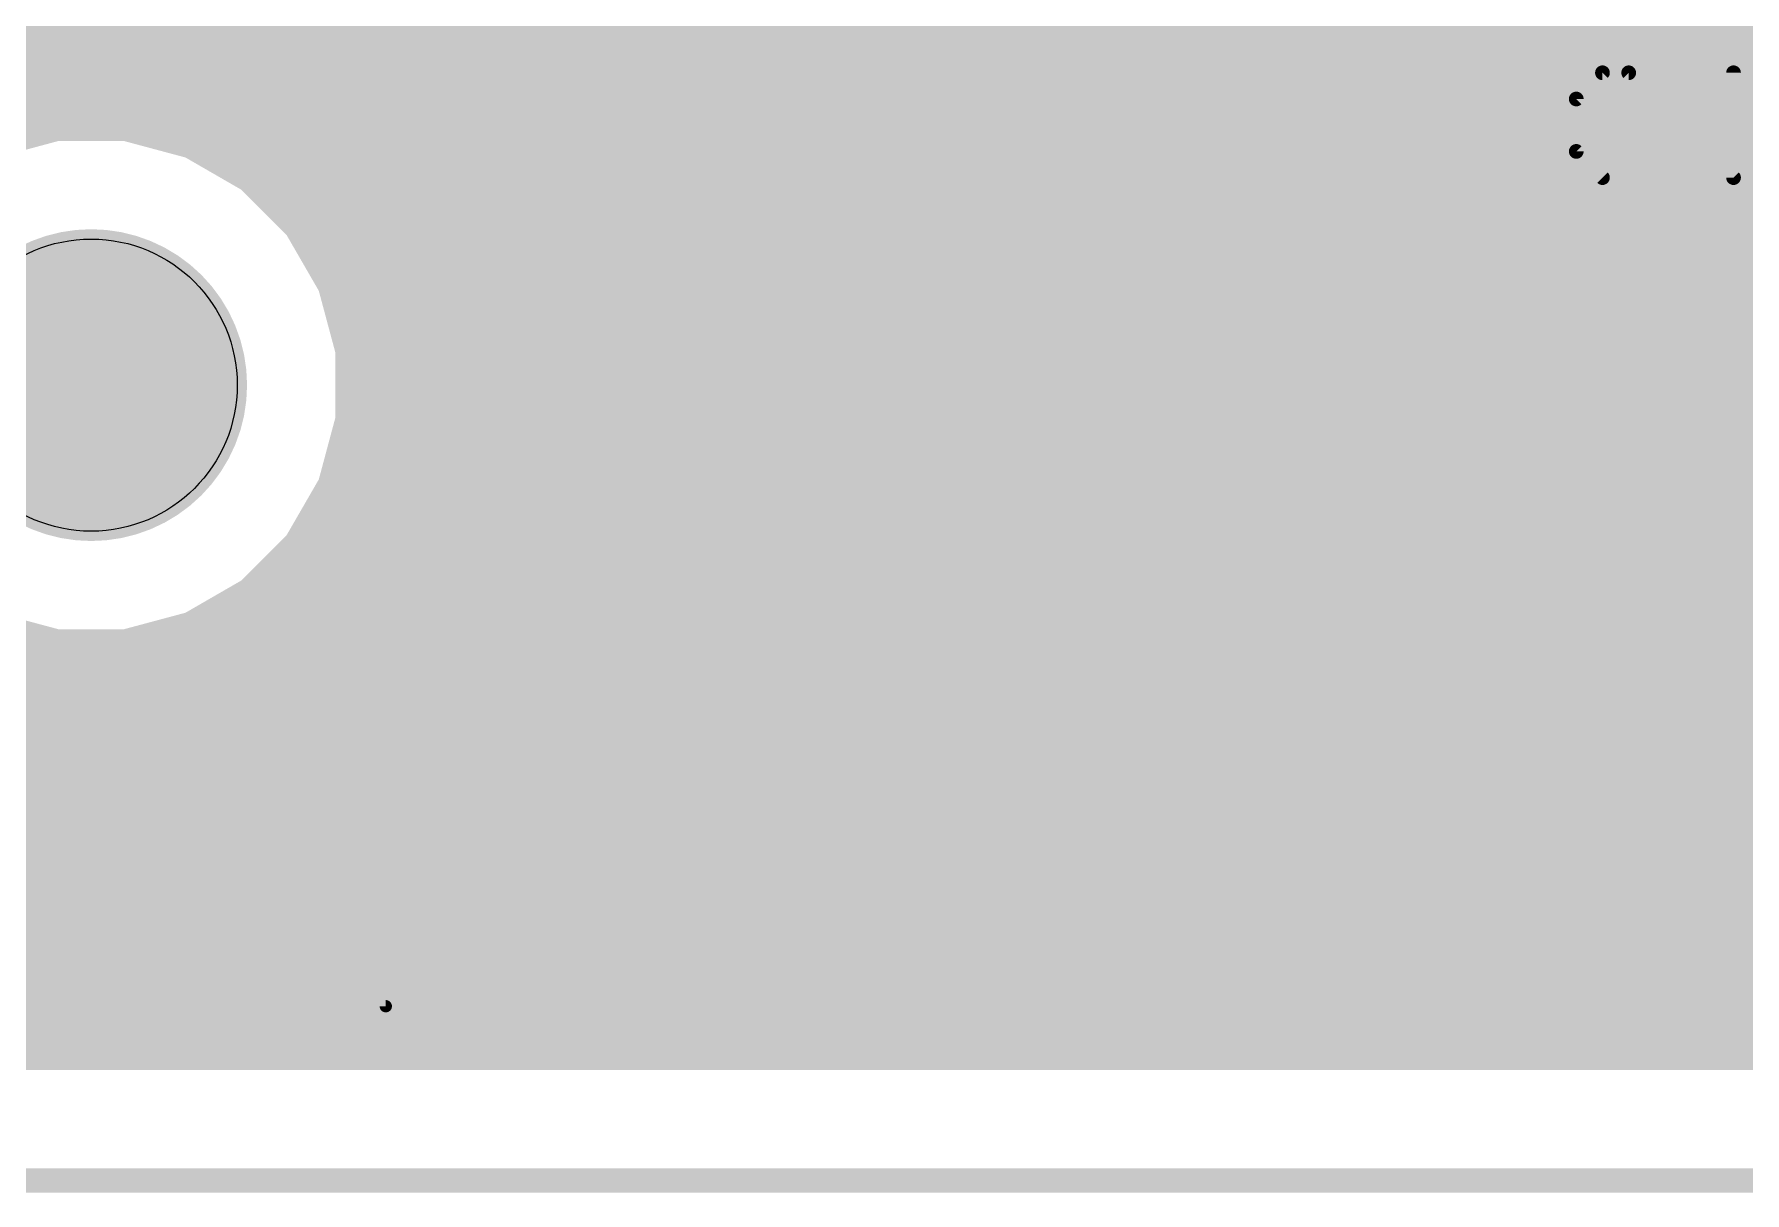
# Model space of a CAD drawing. Extents: x 0 to 10.8, y 0 to 6.1.
# Drawn here: x 8.138 to 8.835, y -0.013 to 0.459 of the extents above; entities that cross this region are included whole.
import ezdxf

# ---------------------------------------------------------------- set-up
doc = ezdxf.new("R2010")
doc.units = 0
for name, color, linetype in [('1', 22, 'CONTINUOUS'), ('116', 253, 'CONTINUOUS'), ('16', 175, 'CONTINUOUS'), ('20', 7, 'CONTINUOUS'), ('21', 253, 'CONTINUOUS'), ('25', 253, 'CONTINUOUS'), ('29', 253, 'CONTINUOUS'), ('30', 253, 'CONTINUOUS')]:
    doc.layers.add(name, color=color, linetype=linetype)

msp = doc.modelspace()

# ---------------------------------------------------------------- linework, layer by layer
at = {"layer": '1', "const_width": 0.016}
for points in [[(3.551571, 0.464), (9.165854, 0.464)], [(3.571665, 0.448), (9.165854, 0.448)], [(3.582906, 0.432), (8.979366, 0.432)], [(8.14687, 0.423606), (8.119531, 0.41628)], [(8.175181, 0.423606), (8.14687, 0.423606)], [(8.20252, 0.41628), (8.175181, 0.423606)], [(8.227031, 0.40213), (8.20252, 0.41628)], [(8.203004, 0.416), (8.94322, 0.416)], [(8.247047, 0.382114), (8.227031, 0.40213)], [(8.229161, 0.4), (8.925484, 0.4)], [(8.245161, 0.384), (8.913551, 0.384)], [(8.261197, 0.357602), (8.247047, 0.382114)], [(8.255197, 0.368), (8.904657, 0.368)], [(8.268524, 0.330264), (8.261197, 0.357602)], [(8.262701, 0.352), (8.90037, 0.352)], [(8.266988, 0.336), (8.897626, 0.336)], [(8.268524, 0.301953), (8.268524, 0.330264)], [(8.268524, 0.32), (8.897626, 0.32)], [(8.261197, 0.274614), (8.268524, 0.301953)], [(8.268524, 0.304), (8.900157, 0.304)], [(8.264783, 0.288), (8.904445, 0.288)], [(8.247047, 0.250102), (8.261197, 0.274614)], [(8.259685, 0.272), (8.913102, 0.272)], [(8.227031, 0.230087), (8.247047, 0.250102)], [(8.250449, 0.256), (8.924709, 0.256)], [(8.236945, 0.24), (8.94187, 0.24)], [(8.20252, 0.215937), (8.227031, 0.230087)], [(8.216484, 0.224), (8.976469, 0.224)], [(8.119531, 0.215937), (8.14687, 0.20861)], [(8.175181, 0.20861), (8.20252, 0.215937)], [(1.215079, 0.208), (9.19698, 0.208)], [(8.14687, 0.20861), (8.175181, 0.20861)], [(1.17602, 0.192), (9.21298, 0.192)], [(0.298996, 0.176), (9.22898, 0.176)], [(0.298996, 0.16), (9.24498, 0.16)], [(0.295382, 0.144), (9.26098, 0.144)], [(0.291094, 0.128), (9.27698, 0.128)], [(0.283201, 0.112), (9.29298, 0.112)], [(0.273961, 0.096), (9.30898, 0.096)], [(0.259091, 0.08), (9.330571, 0.08)], [(0.23974, 0.064), (10.569252, 0.064)], [(0.205894, 0.048), (10.603098, 0.048)], [(10.61385, 0.045122), (0.195146, 0.045122)]]:
    msp.add_lwpolyline(points, dxfattribs=at)
at = {"layer": '1', "const_width": 0.008}
for points in [[(8.14687, 0.427606, 1), (8.14687, 0.419606)], [(8.147906, 0.419743, 1), (8.145835, 0.42747)], [(8.176217, 0.42747, 1), (8.174146, 0.419743)], [(8.175181, 0.419606, 1), (8.175181, 0.427606)], [(8.204519, 0.419744, 1), (8.20052, 0.412815)], [(8.203004, 0.42, 1), (8.203004, 0.412)], [(8.201484, 0.412416, 1), (8.203555, 0.420143)], [(8.22986, 0.404958, 1), (8.224203, 0.399301)], [(8.225032, 0.398666, 1), (8.229031, 0.405594)], [(8.229161, 0.404, 1), (8.229161, 0.396)], [(8.245161, 0.388, 1), (8.245161, 0.38)], [(8.250511, 0.384114, 1), (8.243583, 0.380114)], [(8.244219, 0.379286, 1), (8.249876, 0.384943)], [(8.255197, 0.372, 1), (8.255197, 0.364)], [(8.265061, 0.358638, 1), (8.257333, 0.356567)], [(8.257733, 0.355603, 1), (8.264661, 0.359602)], [(8.262701, 0.356, 1), (8.262701, 0.348)], [(8.266988, 0.34, 1), (8.266988, 0.332)], [(8.272524, 0.330264, 1), (8.264524, 0.330264)], [(8.26466, 0.329228, 1), (8.272387, 0.331299)], [(8.268524, 0.324, 1), (8.268524, 0.316)], [(8.268524, 0.308, 1), (8.268524, 0.3)], [(8.272387, 0.300917, 1), (8.26466, 0.302988)], [(8.264524, 0.301953, 1), (8.272524, 0.301953)], [(8.264783, 0.292, 1), (8.264783, 0.284)], [(8.259685, 0.276, 1), (8.259685, 0.268)], [(8.257333, 0.27565, 1), (8.265061, 0.273579)], [(8.264661, 0.272614, 1), (8.257733, 0.276614)], [(8.249876, 0.247274, 1), (8.244219, 0.252931)], [(8.250449, 0.26, 1), (8.250449, 0.252)], [(8.243583, 0.252102, 1), (8.250511, 0.248103)], [(8.236945, 0.244, 1), (8.236945, 0.236)], [(8.224203, 0.232915, 1), (8.22986, 0.227258)], [(8.229031, 0.226622, 1), (8.225032, 0.233551)], [(8.216484, 0.228, 1), (8.216484, 0.22)], [(8.20052, 0.219401, 1), (8.204519, 0.212473)], [(8.203555, 0.212073, 1), (8.201484, 0.219801)], [(8.14687, 0.21261, 1), (8.14687, 0.20461)], [(8.145835, 0.204747, 1), (8.147906, 0.212474)], [(8.174146, 0.212474, 1), (8.176217, 0.204747)], [(8.175181, 0.20461, 1), (8.175181, 0.21261)]]:
    msp.add_lwpolyline(points, format="xyb", dxfattribs=at)
at = {"layer": '116', "const_width": 0.055551}
msp.add_lwpolyline([(8.161024, 0.282402, 1), (8.161024, 0.349803, 1), (8.161024, 0.282402)], format="xyb", dxfattribs=at)
at = {"layer": '16', "const_width": 0.016}
for points in [[(3.551571, 0.464), (9.735591, 0.464)], [(3.571665, 0.448), (9.529488, 0.448)], [(3.582906, 0.432), (8.979366, 0.432)], [(8.14687, 0.423606), (8.119531, 0.41628)], [(8.175181, 0.423606), (8.14687, 0.423606)], [(8.20252, 0.41628), (8.175181, 0.423606)], [(8.227031, 0.40213), (8.20252, 0.41628)], [(8.203004, 0.416), (8.94322, 0.416)], [(8.247047, 0.382114), (8.227031, 0.40213)], [(8.229161, 0.4), (8.925484, 0.4)], [(8.245161, 0.384), (8.913551, 0.384)], [(8.261197, 0.357602), (8.247047, 0.382114)], [(8.255197, 0.368), (8.904657, 0.368)], [(8.268524, 0.330264), (8.261197, 0.357602)], [(8.262701, 0.352), (8.90037, 0.352)], [(8.266988, 0.336), (8.897626, 0.336)], [(8.268524, 0.301953), (8.268524, 0.330264)], [(8.268524, 0.32), (8.897626, 0.32)], [(8.261197, 0.274614), (8.268524, 0.301953)], [(8.268524, 0.304), (8.900157, 0.304)], [(8.264783, 0.288), (8.904445, 0.288)], [(8.247047, 0.250102), (8.261197, 0.274614)], [(8.259685, 0.272), (8.913102, 0.272)], [(8.227031, 0.230087), (8.247047, 0.250102)], [(8.250449, 0.256), (8.924709, 0.256)], [(8.236945, 0.24), (8.94187, 0.24)], [(8.20252, 0.215937), (8.227031, 0.230087)], [(8.216484, 0.224), (8.976469, 0.224)], [(8.119531, 0.215937), (8.14687, 0.20861)], [(8.175181, 0.20861), (8.20252, 0.215937)], [(1.215079, 0.208), (10.514154, 0.208)], [(8.14687, 0.20861), (8.175181, 0.20861)], [(1.17602, 0.192), (10.51, 0.192)], [(0.298996, 0.176), (10.51, 0.176)], [(0.298996, 0.16), (10.51, 0.16)], [(0.295382, 0.144), (10.51361, 0.144)], [(0.291094, 0.128), (10.517898, 0.128)], [(0.283201, 0.112), (10.525791, 0.112)], [(0.273961, 0.096), (10.535031, 0.096)], [(0.259091, 0.08), (10.549906, 0.08)], [(0.23974, 0.064), (10.569252, 0.064)], [(0.205894, 0.048), (10.603098, 0.048)], [(10.61385, 0.045122), (0.195146, 0.045122)]]:
    msp.add_lwpolyline(points, dxfattribs=at)
at = {"layer": '16', "const_width": 0.008}
for points in [[(8.14687, 0.427606, 1), (8.14687, 0.419606)], [(8.147906, 0.419743, 1), (8.145835, 0.42747)], [(8.176217, 0.42747, 1), (8.174146, 0.419743)], [(8.175181, 0.419606, 1), (8.175181, 0.427606)], [(8.204519, 0.419744, 1), (8.20052, 0.412815)], [(8.203004, 0.42, 1), (8.203004, 0.412)], [(8.201484, 0.412416, 1), (8.203555, 0.420143)], [(8.22986, 0.404958, 1), (8.224203, 0.399301)], [(8.225032, 0.398666, 1), (8.229031, 0.405594)], [(8.229161, 0.404, 1), (8.229161, 0.396)], [(8.245161, 0.388, 1), (8.245161, 0.38)], [(8.250511, 0.384114, 1), (8.243583, 0.380114)], [(8.244219, 0.379286, 1), (8.249876, 0.384943)], [(8.255197, 0.372, 1), (8.255197, 0.364)], [(8.265061, 0.358638, 1), (8.257333, 0.356567)], [(8.257733, 0.355603, 1), (8.264661, 0.359602)], [(8.262701, 0.356, 1), (8.262701, 0.348)], [(8.266988, 0.34, 1), (8.266988, 0.332)], [(8.272524, 0.330264, 1), (8.264524, 0.330264)], [(8.26466, 0.329228, 1), (8.272387, 0.331299)], [(8.268524, 0.324, 1), (8.268524, 0.316)], [(8.268524, 0.308, 1), (8.268524, 0.3)], [(8.272387, 0.300917, 1), (8.26466, 0.302988)], [(8.264524, 0.301953, 1), (8.272524, 0.301953)], [(8.264783, 0.292, 1), (8.264783, 0.284)], [(8.259685, 0.276, 1), (8.259685, 0.268)], [(8.257333, 0.27565, 1), (8.265061, 0.273579)], [(8.264661, 0.272614, 1), (8.257733, 0.276614)], [(8.249876, 0.247274, 1), (8.244219, 0.252931)], [(8.250449, 0.26, 1), (8.250449, 0.252)], [(8.243583, 0.252102, 1), (8.250511, 0.248103)], [(8.236945, 0.244, 1), (8.236945, 0.236)], [(8.224203, 0.232915, 1), (8.22986, 0.227258)], [(8.229031, 0.226622, 1), (8.225032, 0.233551)], [(8.216484, 0.228, 1), (8.216484, 0.22)], [(8.20052, 0.219401, 1), (8.204519, 0.212473)], [(8.203555, 0.212073, 1), (8.201484, 0.219801)], [(8.14687, 0.21261, 1), (8.14687, 0.20461)], [(8.145835, 0.204747, 1), (8.147906, 0.212474)], [(8.174146, 0.212474, 1), (8.176217, 0.204747)], [(8.175181, 0.20461, 1), (8.175181, 0.21261)]]:
    msp.add_lwpolyline(points, format="xyb", dxfattribs=at)
at = {"layer": '20', "const_width": 0.01}
msp.add_lwpolyline([(-0.000787, -0.007874), (10.807087, -0.007874)], dxfattribs=at)
at = {"layer": '20'}
msp.add_circle((8.161028, 0.31611), 0.0595, dxfattribs=at)
at = {"layer": '21', "const_width": 0.005}
for points in [[(8.281028, 0.90311), (8.281028, 0.06311)], [(8.281028, 0.06311), (7.711028, 0.06311)]]:
    msp.add_lwpolyline(points, dxfattribs=at)
at = {"layer": '21', "const_width": 0.0025}
for points in [[(8.279778, 0.06311, 1), (8.282278, 0.06311)], [(8.281028, 0.06186, 1), (8.281028, 0.06436)]]:
    msp.add_lwpolyline(points, format="xyb", dxfattribs=at)
at = {"layer": '25', "const_width": 0.006}
for points in [[(8.776575, 0.443331), (8.765902, 0.432654)], [(8.787252, 0.443331), (8.776575, 0.443331)], [(8.829953, 0.40063), (8.787252, 0.443331)], [(8.829953, 0.443331), (8.829953, 0.40063)], [(8.765902, 0.432654), (8.765902, 0.411303)], [(8.765902, 0.411303), (8.776575, 0.40063)]]:
    msp.add_lwpolyline(points, dxfattribs=at)
at = {"layer": '25', "const_width": 0.003}
for points in [[(8.776575, 0.444831, 1), (8.776575, 0.441831)], [(8.777636, 0.44227, 1), (8.775514, 0.444391)], [(8.788313, 0.444391, 1), (8.786191, 0.44227)], [(8.787252, 0.441831, 1), (8.787252, 0.444831)], [(8.831453, 0.443331, 1), (8.828453, 0.443331)], [(8.767402, 0.432654, 1), (8.764402, 0.432654)], [(8.764841, 0.433714, 1), (8.766962, 0.431593)], [(8.766962, 0.412364, 1), (8.764841, 0.410242)], [(8.764402, 0.411303, 1), (8.767402, 0.411303)], [(8.775514, 0.399569, 1), (8.777635, 0.401691)], [(8.828453, 0.40063, 1), (8.831453, 0.40063)], [(8.828892, 0.399569, 1), (8.831013, 0.401691)]]:
    msp.add_lwpolyline(points, format="xyb", dxfattribs=at)
at = {"layer": '29', "const_width": 0.0635}
msp.add_lwpolyline([(8.161028, 0.28436, 1), (8.161028, 0.34786, 1), (8.161028, 0.28436)], format="xyb", dxfattribs=at)
at = {"layer": '30', "const_width": 0.0635}
msp.add_lwpolyline([(8.161028, 0.28436, 1), (8.161028, 0.34786, 1), (8.161028, 0.28436)], format="xyb", dxfattribs=at)

doc.saveas('drawing.dxf')
